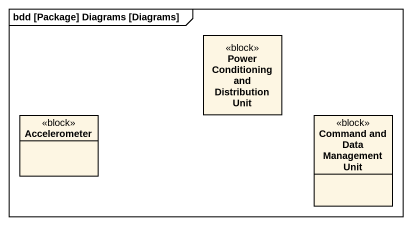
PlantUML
@startuml
mainframe bdd [Package] Diagrams [Diagrams]
hide circle
hide empty members
class "Power Conditioning and Distribution Unit" as Power_Conditioning_and <<block>>
class Accelerometer <<block>>
class "Command and Data Management Unit" as Command_and_Data_Management <<block>>
@enduml
